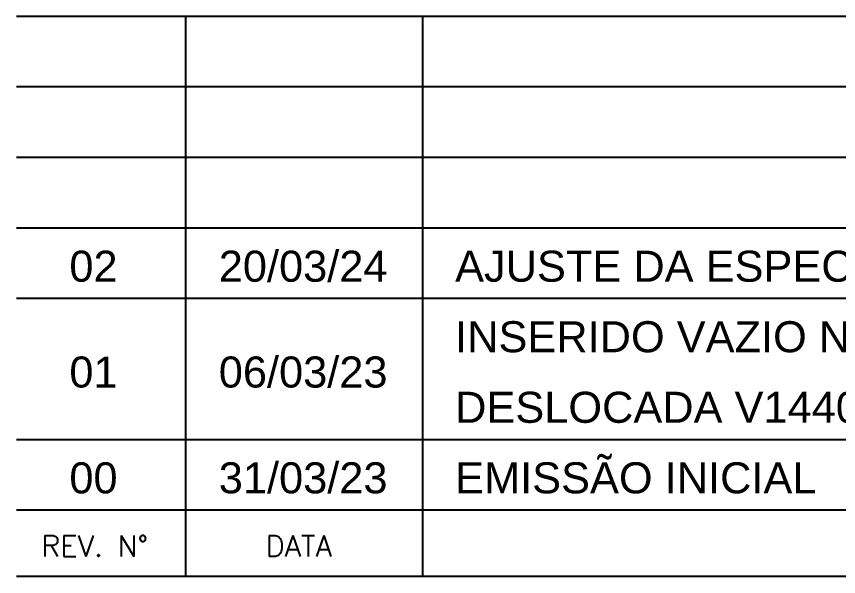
# Model space of a CAD drawing. Header units: millimetres. Extents: x -2290 to 5505, y -2157 to 2343.
# Drawn here: x 4604.8 to 4896.1, y -1428 to -1229.5 of the extents above; entities that cross this region are included whole.
import ezdxf

# ---------------------------------------------------------------- set-up
doc = ezdxf.new("R2010")
doc.units = ezdxf.units.MM
doc.header["$LTSCALE"] = 50
doc.layers.add('CARIMBO', color=7, linetype='Continuous')
doc.layers.add('TERRENO', color=3, linetype='Continuous', lineweight=30)
doc.styles.add('AR-REF', font='arial.ttf')
doc.styles.add('STYLE3', font='simplex.shx')

msp = doc.modelspace()

# ---------------------------------------------------------------- linework, layer by layer
at = {"layer": 'CARIMBO', "color": 1}
for p, q in [((5453.267, -1229.499), (4604.767, -1229.499)), ((4664.72, -1229.499), (4664.72, -1427.999)), ((4748.652, -1229.499), (4748.652, -1427.999)), ((5453.267, -1254.499), (4604.767, -1254.499)), ((5453.267, -1279.499), (4604.767, -1279.499)), ((5453.267, -1304.499), (4604.767, -1304.499)), ((5453.267, -1329.499), (4604.767, -1329.499)), ((5453.267, -1379.499), (4604.767, -1379.499))]:
    msp.add_line(p, q, dxfattribs=at)
at = {"layer": 'CARIMBO', "color": 6}
for p, q in [((5454.767, -1404.499), (4604.767, -1404.499)), ((5454.767, -1404.499), (4604.767, -1404.499)), ((5454.767, -1427.999), (4604.767, -1427.999))]:
    msp.add_line(p, q, dxfattribs=at)

# ---------------------------------------------------------------- texts
at = {"layer": 'CARIMBO', "color": 2, "style": 'STYLE3'}
for s, p in [('REV. N°', (4613.581, -1420.946)), ('DATA', (4693.098, -1420.946))]:
    msp.add_text(s, height=7.5, dxfattribs=at).set_placement(p)
at = {"layer": 'CARIMBO', "color": 3, "style": 'AR-REF'}
for tag, p in [('02', (4623.519, -1323.513)), ('20/03/24', (4676.478, -1323.513)), ('01', (4623.519, -1361.013)), ('06/03/23', (4676.478, -1361.013)), ('31/03/23', (4676.478, -1398.513)), ('00', (4623.519, -1398.513))]:
    msp.add_attdef(tag, p, '', height=11, dxfattribs=at)
at = {"layer": 'TERRENO', "linetype": 'ByBlock', "style": 'AR-REF'}
for s, p in [('AJUSTE DA ESPECIFICAÇÃO DO CONCRETO', (4760.243, -1323.51)), ('INSERIDO VAZIO NO HALL / REVISÃO ESCADAS', (4760.243, -1348.51)), ('DESLOCADA V1440 PARA MANTER SHAFT COM 1.59m (OSSO)', (4760.243, -1373.51)), ('EMISSÃO INICIAL', (4760.243, -1398.51))]:
    msp.add_text(s, height=11, dxfattribs=at).set_placement(p)

doc.saveas('drawing.dxf')
